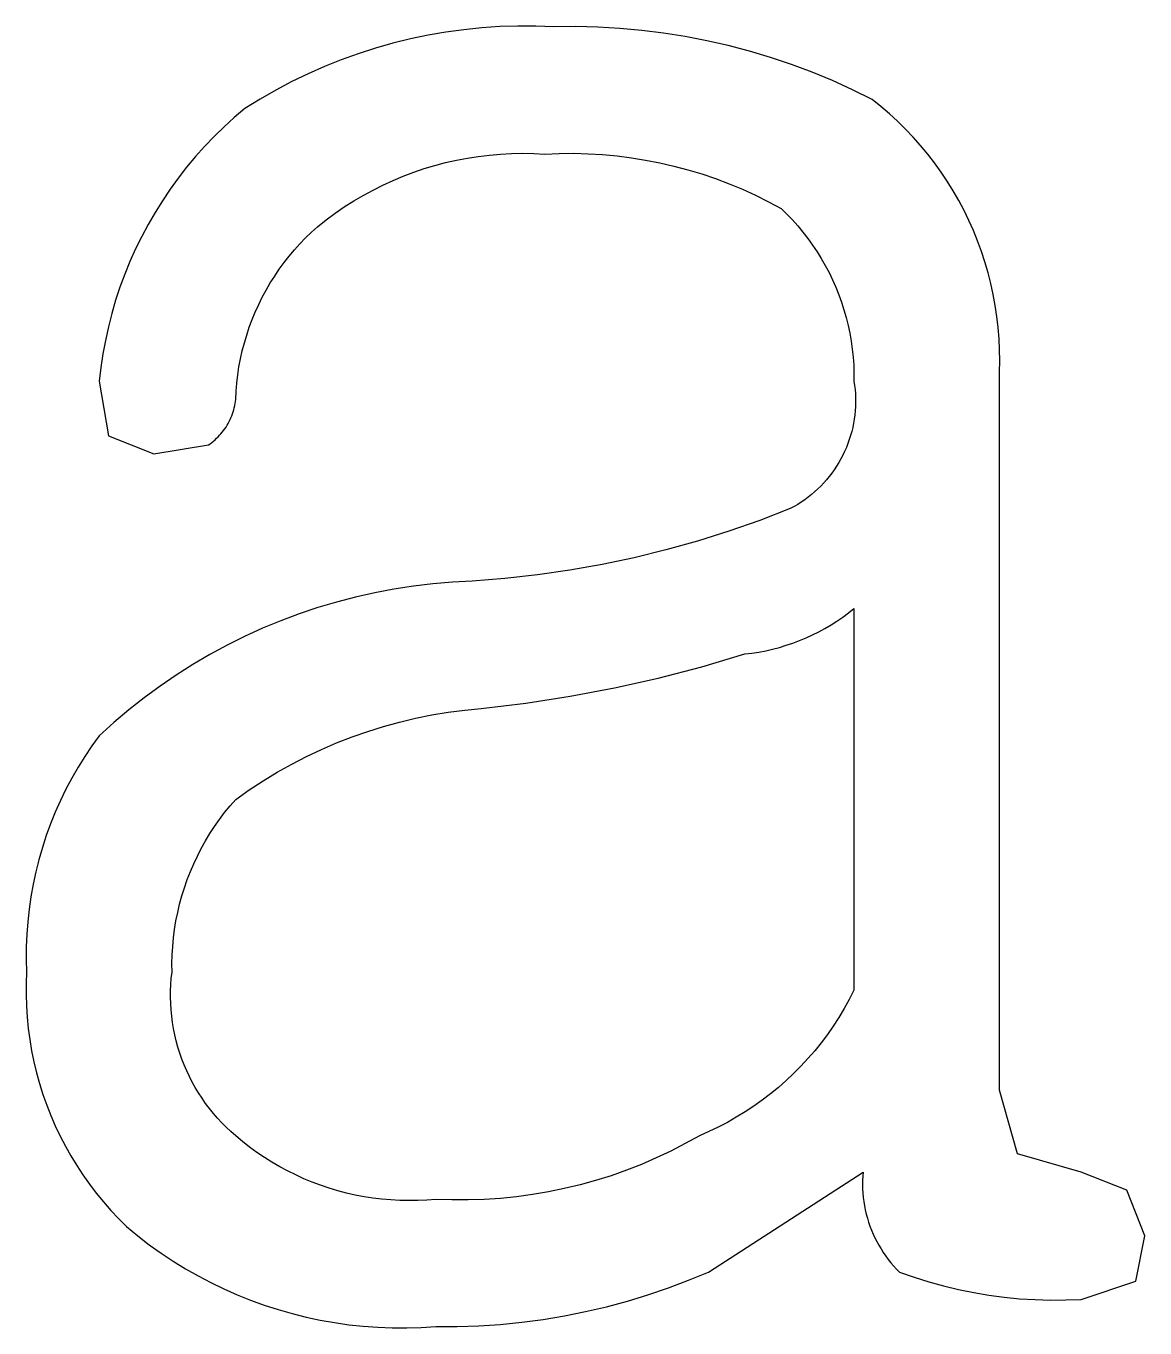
# Model space of a CAD drawing. Header units: millimetres. Extents: x 3033 to 5773, y 123 to 1487.
# Drawn here: x 4009.48 to 4015.82, y 246.17 to 253.56 of the extents above; entities that cross this region are included whole.
import ezdxf

# ---------------------------------------------------------------- set-up
doc = ezdxf.new("R2010")
doc.units = ezdxf.units.MM
doc.header["$MEASUREMENT"] = 0
doc.layers.add('TEX', color=70, linetype='Continuous')

msp = doc.modelspace()

# ---------------------------------------------------------------- linework, layer by layer
at = {"layer": 'TEX'}
for p, q in [((4011.8552, 253.5228), (4011.7543, 253.5053)), ((4011.9566, 253.5368), (4011.8552, 253.5228)), ((4012.0584, 253.5472), (4011.9566, 253.5368)), ((4012.1606, 253.5542), (4012.0584, 253.5472)), ((4012.2629, 253.5575), (4012.1606, 253.5542)), ((4012.3653, 253.5573), (4012.2629, 253.5575)), ((4012.4676, 253.5536), (4012.3653, 253.5573)), ((4012.5922, 253.5547), (4012.4676, 253.5536)), ((4012.7169, 253.5517), (4012.5922, 253.5547)), ((4012.8413, 253.5445), (4012.7169, 253.5517)), ((4012.9655, 253.5331), (4012.8413, 253.5445)), ((4013.0892, 253.5176), (4012.9655, 253.5331)), ((4011.5547, 253.4598), (4011.4562, 253.4319)), ((4011.6541, 253.4843), (4011.5547, 253.4598)), ((4011.7543, 253.5053), (4011.6541, 253.4843)), ((4013.2123, 253.498), (4013.0892, 253.5176)), ((4013.3347, 253.4743), (4013.2123, 253.498)), ((4013.4562, 253.4465), (4013.3347, 253.4743)), ((4011.3587, 253.4006), (4011.2624, 253.3659)), ((4011.4562, 253.4319), (4011.3587, 253.4006)), ((4013.5768, 253.4147), (4013.4562, 253.4465)), ((4013.6962, 253.3789), (4013.5768, 253.4147)), ((4013.8143, 253.3391), (4013.6962, 253.3789)), ((4011.1674, 253.3279), (4011.0737, 253.2866)), ((4011.2624, 253.3659), (4011.1674, 253.3279)), ((4013.9311, 253.2954), (4013.8143, 253.3391)), ((4010.9815, 253.2421), (4010.8909, 253.1944)), ((4011.0737, 253.2866), (4010.9815, 253.2421)), ((4014.0463, 253.2478), (4013.9311, 253.2954)), ((4014.1599, 253.1964), (4014.0463, 253.2478)), ((4010.8909, 253.1944), (4010.802, 253.1435)), ((4014.2717, 253.1412), (4014.1599, 253.1964)), ((4010.715, 253.0897), (4010.6555, 253.039)), ((4010.802, 253.1435), (4010.715, 253.0897)), ((4014.3211, 253.1016), (4014.2717, 253.1412)), ((4014.3692, 253.0604), (4014.3211, 253.1016)), ((4010.6555, 253.039), (4010.5977, 252.9863)), ((4014.4158, 253.0176), (4014.3692, 253.0604)), ((4014.4609, 252.9732), (4014.4158, 253.0176)), ((4010.5977, 252.9863), (4010.5417, 252.9317)), ((4014.5045, 252.9273), (4014.4609, 252.9732)), ((4010.4877, 252.8752), (4010.4356, 252.8168)), ((4010.5417, 252.9317), (4010.4877, 252.8752)), ((4014.5465, 252.8799), (4014.5045, 252.9273)), ((4014.5869, 252.8311), (4014.5465, 252.8799)), ((4010.4356, 252.8168), (4010.3856, 252.7568)), ((4011.8535, 252.783), (4011.9149, 252.797)), ((4011.9149, 252.797), (4011.9768, 252.8089)), ((4011.9768, 252.8089), (4012.039, 252.8186)), ((4012.039, 252.8186), (4012.1015, 252.8262)), ((4012.1015, 252.8262), (4012.1643, 252.8317)), ((4012.1643, 252.8317), (4012.2272, 252.835)), ((4012.2272, 252.835), (4012.2902, 252.8361)), ((4012.2902, 252.8361), (4012.3531, 252.8351)), ((4012.3531, 252.8351), (4012.416, 252.8319)), ((4012.416, 252.8319), (4012.498, 252.8352)), ((4012.498, 252.8352), (4012.58, 252.8358)), ((4012.58, 252.8358), (4012.6619, 252.8336)), ((4012.6619, 252.8336), (4012.7438, 252.8287)), ((4012.7438, 252.8287), (4012.8254, 252.8211)), ((4012.8254, 252.8211), (4012.9068, 252.8108)), ((4012.9068, 252.8108), (4012.9877, 252.7977)), ((4012.9877, 252.7977), (4013.0682, 252.7819)), ((4014.6256, 252.781), (4014.5869, 252.8311)), ((4010.3856, 252.7568), (4010.3376, 252.695)), ((4011.6138, 252.7063), (4011.6727, 252.7286)), ((4011.6727, 252.7286), (4011.7323, 252.7488)), ((4011.7323, 252.7488), (4011.7926, 252.7669)), ((4011.7926, 252.7669), (4011.8535, 252.783)), ((4013.0682, 252.7819), (4013.1481, 252.7635)), ((4013.1481, 252.7635), (4013.2273, 252.7424)), ((4013.2273, 252.7424), (4013.3058, 252.7187)), ((4013.3058, 252.7187), (4013.3835, 252.6923)), ((4014.6625, 252.7296), (4014.6256, 252.781)), ((4014.6977, 252.677), (4014.6625, 252.7296)), ((4010.3376, 252.695), (4010.2917, 252.6317)), ((4011.4421, 252.6276), (4011.4984, 252.6558)), ((4011.4984, 252.6558), (4011.5556, 252.682)), ((4011.5556, 252.682), (4011.6138, 252.7063)), ((4013.3835, 252.6923), (4013.4602, 252.6634)), ((4013.4602, 252.6634), (4013.5359, 252.6319)), ((4014.7311, 252.6232), (4014.6977, 252.677)), ((4010.2481, 252.5668), (4010.2067, 252.5005)), ((4010.2917, 252.6317), (4010.2481, 252.5668)), ((4011.2794, 252.5317), (4011.3325, 252.5655)), ((4011.3325, 252.5655), (4011.3867, 252.5975)), ((4011.3867, 252.5975), (4011.4421, 252.6276)), ((4013.5359, 252.6319), (4013.6106, 252.598)), ((4013.6106, 252.598), (4013.684, 252.5615)), ((4014.7627, 252.5684), (4014.7311, 252.6232)), ((4014.7923, 252.5124), (4014.7627, 252.5684)), ((4010.2067, 252.5005), (4010.1675, 252.4328)), ((4011.1767, 252.4587), (4011.2274, 252.4961)), ((4011.2274, 252.4961), (4011.2794, 252.5317)), ((4013.684, 252.5615), (4013.7562, 252.5226)), ((4013.7562, 252.5226), (4013.7888, 252.4908)), ((4013.7888, 252.4908), (4013.8202, 252.4578)), ((4014.8201, 252.4555), (4014.7923, 252.5124)), ((4010.1675, 252.4328), (4010.1307, 252.3638)), ((4011.093, 252.3884), (4011.1274, 252.4196)), ((4011.1274, 252.4196), (4011.1767, 252.4587)), ((4013.8202, 252.4578), (4013.8505, 252.4237)), ((4013.8505, 252.4237), (4013.8796, 252.3886)), ((4014.8459, 252.3977), (4014.8201, 252.4555)), ((4010.1307, 252.3638), (4010.0963, 252.2936)), ((4011.0275, 252.3225), (4011.0597, 252.356)), ((4011.0597, 252.356), (4011.093, 252.3884)), ((4013.8796, 252.3886), (4013.9074, 252.3525)), ((4013.9074, 252.3525), (4013.934, 252.3155)), ((4014.8697, 252.3391), (4014.8459, 252.3977)), ((4010.0963, 252.2936), (4010.0643, 252.2223)), ((4010.9666, 252.2524), (4010.9964, 252.288)), ((4010.9964, 252.288), (4011.0275, 252.3225)), ((4013.934, 252.3155), (4013.9593, 252.2776)), ((4013.9593, 252.2776), (4013.9833, 252.2389)), ((4014.8915, 252.2796), (4014.8697, 252.3391)), ((4014.9113, 252.2195), (4014.8915, 252.2796)), ((4010.0643, 252.2223), (4010.0348, 252.1499)), ((4010.9106, 252.1783), (4010.938, 252.2159)), ((4010.938, 252.2159), (4010.9666, 252.2524)), ((4013.9833, 252.2389), (4014.0059, 252.1993)), ((4014.0059, 252.1993), (4014.0271, 252.159)), ((4014.929, 252.1587), (4014.9113, 252.2195)), ((4010.0348, 252.1499), (4010.0077, 252.0765)), ((4010.8599, 252.1006), (4010.8846, 252.1399)), ((4010.8846, 252.1399), (4010.9106, 252.1783)), ((4014.0271, 252.159), (4014.0469, 252.118)), ((4014.9446, 252.0974), (4014.929, 252.1587)), ((4010.0077, 252.0765), (4009.9832, 252.0023)), ((4010.8145, 252.0196), (4010.8365, 252.0605)), ((4010.8365, 252.0605), (4010.8599, 252.1006)), ((4014.0469, 252.118), (4014.0653, 252.0763)), ((4014.0653, 252.0763), (4014.0823, 252.034)), ((4014.9582, 252.0355), (4014.9446, 252.0974)), ((4009.9832, 252.0023), (4009.9612, 251.9273)), ((4010.7747, 251.9357), (4010.7939, 251.978)), ((4010.7939, 251.978), (4010.8145, 252.0196)), ((4014.0823, 252.034), (4014.0978, 251.9911)), ((4014.0978, 251.9911), (4014.1118, 251.9478)), ((4014.9696, 251.9733), (4014.9582, 252.0355)), ((4014.9789, 251.9106), (4014.9696, 251.9733)), ((4009.9612, 251.9273), (4009.9418, 251.8515)), ((4010.757, 251.8927), (4010.7747, 251.9357)), ((4014.1118, 251.9478), (4014.1243, 251.904)), ((4014.1243, 251.904), (4014.1352, 251.8597)), ((4014.9861, 251.8477), (4014.9789, 251.9106)), ((4009.9418, 251.8515), (4009.9249, 251.7752)), ((4010.726, 251.8052), (4010.7408, 251.8492)), ((4010.7408, 251.8492), (4010.757, 251.8927)), ((4014.1352, 251.8597), (4014.1447, 251.8151)), ((4014.9911, 251.7846), (4014.9861, 251.8477)), ((4009.9249, 251.7752), (4009.9107, 251.6983)), ((4010.7011, 251.7158), (4010.7128, 251.7607)), ((4010.7128, 251.7607), (4010.726, 251.8052)), ((4014.1447, 251.8151), (4014.1526, 251.7703)), ((4014.1526, 251.7703), (4014.1589, 251.7251)), ((4014.994, 251.7214), (4014.9911, 251.7846)), ((4009.9107, 251.6983), (4009.8992, 251.6209)), ((4010.6909, 251.6704), (4010.7011, 251.7158)), ((4014.1589, 251.7251), (4014.1637, 251.6798)), ((4014.1637, 251.6798), (4014.1669, 251.6344)), ((4014.9948, 251.6581), (4014.994, 251.7214)), ((4009.8992, 251.6209), (4009.8903, 251.5433)), ((4010.6752, 251.5789), (4010.6823, 251.6248)), ((4010.6823, 251.6248), (4010.6909, 251.6704)), ((4014.1669, 251.6344), (4014.1685, 251.5888)), ((4014.9933, 251.5948), (4014.9948, 251.6581)), ((4009.8903, 251.5433), (4009.9418, 251.234)), ((4010.6658, 251.4865), (4010.6697, 251.5328)), ((4010.6697, 251.5328), (4010.6752, 251.5789)), ((4014.1685, 251.5888), (4014.1686, 251.5433)), ((4014.1686, 251.5433), (4014.1721, 251.5196)), ((4014.9933, 247.5226), (4014.9933, 251.5948)), ((4010.6635, 251.4402), (4010.6658, 251.4865)), ((4014.1721, 251.5196), (4014.1748, 251.4958)), ((4014.1748, 251.4958), (4014.1766, 251.4719)), ((4014.1766, 251.4719), (4014.1777, 251.4479)), ((4010.6525, 251.3815), (4010.6555, 251.3931)), ((4010.6555, 251.3931), (4010.6581, 251.4048)), ((4010.6581, 251.4048), (4010.6603, 251.4165)), ((4010.6603, 251.4165), (4010.6621, 251.4283)), ((4010.6621, 251.4283), (4010.6635, 251.4402)), ((4014.1772, 251.4), (4014.1757, 251.3761)), ((4014.1778, 251.424), (4014.1772, 251.4)), ((4014.1777, 251.4479), (4014.1778, 251.424)), ((4010.621, 251.3043), (4010.6266, 251.3148)), ((4010.6266, 251.3148), (4010.6319, 251.3256)), ((4010.6319, 251.3256), (4010.6368, 251.3365)), ((4010.6368, 251.3365), (4010.6413, 251.3475)), ((4010.6413, 251.3475), (4010.6454, 251.3587)), ((4010.6454, 251.3587), (4010.6492, 251.3701)), ((4010.6492, 251.3701), (4010.6525, 251.3815)), ((4014.1702, 251.3285), (4014.1662, 251.3049)), ((4014.1734, 251.3523), (4014.1702, 251.3285)), ((4014.1757, 251.3761), (4014.1734, 251.3523)), ((4010.5639, 251.228), (4010.5722, 251.2367)), ((4010.5722, 251.2367), (4010.5801, 251.2456)), ((4010.5801, 251.2456), (4010.5878, 251.2548)), ((4010.5878, 251.2548), (4010.5951, 251.2642)), ((4010.5951, 251.2642), (4010.6021, 251.2739)), ((4010.6021, 251.2739), (4010.6087, 251.2838)), ((4010.6087, 251.2838), (4010.615, 251.294)), ((4010.615, 251.294), (4010.621, 251.3043)), ((4014.1494, 251.2351), (4014.1421, 251.2123)), ((4014.1558, 251.2582), (4014.1494, 251.2351)), ((4014.1614, 251.2815), (4014.1558, 251.2582)), ((4014.1662, 251.3049), (4014.1614, 251.2815)), ((4009.9418, 251.234), (4010.1995, 251.1309)), ((4010.1995, 251.1309), (4010.5088, 251.1824)), ((4010.5088, 251.1824), (4010.5186, 251.1892)), ((4010.5186, 251.1892), (4010.5282, 251.1964)), ((4010.5282, 251.1964), (4010.5375, 251.2038)), ((4010.5375, 251.2038), (4010.5466, 251.2116)), ((4010.5466, 251.2116), (4010.5554, 251.2197)), ((4010.5554, 251.2197), (4010.5639, 251.228)), ((4014.1253, 251.1674), (4014.1157, 251.1455)), ((4014.1341, 251.1897), (4014.1253, 251.1674)), ((4014.1421, 251.2123), (4014.1341, 251.1897)), ((4014.0943, 251.1026), (4014.0825, 251.0818)), ((4014.1054, 251.1238), (4014.0943, 251.1026)), ((4014.1157, 251.1455), (4014.1054, 251.1238)), ((4014.0428, 251.0219), (4014.0282, 251.0029)), ((4014.0567, 251.0414), (4014.0428, 251.0219)), ((4014.0699, 251.0614), (4014.0567, 251.0414)), ((4014.0825, 251.0818), (4014.0699, 251.0614)), ((4013.9805, 250.9492), (4013.9634, 250.9324)), ((4013.997, 250.9665), (4013.9805, 250.9492)), ((4014.0129, 250.9845), (4013.997, 250.9665)), ((4014.0282, 251.0029), (4014.0129, 250.9845)), ((4013.8895, 250.8716), (4013.8697, 250.858)), ((4013.9087, 250.8858), (4013.8895, 250.8716)), ((4013.9275, 250.9007), (4013.9087, 250.8858)), ((4013.9457, 250.9162), (4013.9275, 250.9007)), ((4013.9634, 250.9324), (4013.9457, 250.9162)), ((4013.8078, 250.8216), (4013.6345, 250.7544)), ((4013.8288, 250.833), (4013.8078, 250.8216)), ((4013.8495, 250.8452), (4013.8288, 250.833)), ((4013.8697, 250.858), (4013.8495, 250.8452)), ((4013.6345, 250.7544), (4013.4591, 250.6929)), ((4013.4591, 250.6929), (4013.2819, 250.637)), ((4013.1029, 250.5868), (4012.9224, 250.5425)), ((4013.2819, 250.637), (4013.1029, 250.5868)), ((4012.7406, 250.504), (4012.5576, 250.4714)), ((4012.9224, 250.5425), (4012.7406, 250.504)), ((4012.1889, 250.424), (4012.0037, 250.4092)), ((4012.3736, 250.4447), (4012.1889, 250.424)), ((4012.5576, 250.4714), (4012.3736, 250.4447)), ((4011.5609, 250.3645), (4011.4515, 250.3438)), ((4011.6709, 250.3814), (4011.5609, 250.3645)), ((4011.7815, 250.3945), (4011.6709, 250.3814)), ((4011.8924, 250.4038), (4011.7815, 250.3945)), ((4012.0037, 250.4092), (4011.8924, 250.4038)), ((4011.2351, 250.2913), (4011.1284, 250.2594)), ((4011.3428, 250.3194), (4011.2351, 250.2913)), ((4011.4515, 250.3438), (4011.3428, 250.3194)), ((4011.0228, 250.224), (4010.9186, 250.1849)), ((4011.1284, 250.2594), (4011.0228, 250.224)), ((4014.0721, 250.1834), (4014.1051, 250.206)), ((4014.1051, 250.206), (4014.1373, 250.2298)), ((4014.1373, 250.2298), (4014.1686, 250.2546)), ((4014.1686, 250.2546), (4014.1686, 248.0897)), ((4010.8157, 250.1422), (4010.7144, 250.0961)), ((4010.9186, 250.1849), (4010.8157, 250.1422)), ((4013.9688, 250.1226), (4014.0039, 250.1417)), ((4014.0039, 250.1417), (4014.0384, 250.162)), ((4014.0384, 250.162), (4014.0721, 250.1834)), ((4010.7144, 250.0961), (4010.6147, 250.0465)), ((4013.7845, 250.0458), (4013.8224, 250.0586)), ((4013.8224, 250.0586), (4013.8598, 250.0727)), ((4013.8598, 250.0727), (4013.8967, 250.088)), ((4013.8967, 250.088), (4013.9331, 250.1047)), ((4013.9331, 250.1047), (4013.9688, 250.1226)), ((4010.5168, 249.9935), (4010.4208, 249.9371)), ((4010.6147, 250.0465), (4010.5168, 249.9935)), ((4013.3058, 249.9242), (4013.55, 249.9969)), ((4013.55, 249.9969), (4013.5897, 250.0016)), ((4013.5897, 250.0016), (4013.6293, 250.0078)), ((4013.6293, 250.0078), (4013.6685, 250.0153)), ((4013.6685, 250.0153), (4013.7075, 250.0241)), ((4013.7075, 250.0241), (4013.7462, 250.0343)), ((4013.7462, 250.0343), (4013.7845, 250.0458)), ((4010.4208, 249.9371), (4010.3267, 249.8775)), ((4013.0592, 249.8599), (4013.3058, 249.9242)), ((4010.3267, 249.8775), (4010.2348, 249.8147)), ((4012.8105, 249.804), (4013.0592, 249.8599)), ((4010.2348, 249.8147), (4010.1451, 249.7487)), ((4012.5601, 249.7566), (4012.8105, 249.804)), ((4010.1451, 249.7487), (4010.0577, 249.6797)), ((4011.9617, 249.6787), (4012.0552, 249.6876)), ((4012.0552, 249.6876), (4012.3083, 249.7178)), ((4012.3083, 249.7178), (4012.5601, 249.7566)), ((4010.0577, 249.6797), (4009.9727, 249.6078)), ((4011.5017, 249.586), (4011.5923, 249.6109)), ((4011.5923, 249.6109), (4011.6837, 249.6326)), ((4011.6837, 249.6326), (4011.7758, 249.6512)), ((4011.7758, 249.6512), (4011.8685, 249.6666)), ((4011.8685, 249.6666), (4011.9617, 249.6787)), ((4009.9727, 249.6078), (4009.8903, 249.533)), ((4011.3234, 249.5269), (4011.412, 249.558)), ((4011.412, 249.558), (4011.5017, 249.586)), ((4009.8484, 249.475), (4009.8086, 249.4156)), ((4009.8903, 249.533), (4009.8484, 249.475)), ((4011.1496, 249.4556), (4011.2359, 249.4927)), ((4011.2359, 249.4927), (4011.3234, 249.5269)), ((4009.8086, 249.4156), (4009.7708, 249.3549)), ((4010.9811, 249.3724), (4011.0646, 249.4155)), ((4011.0646, 249.4155), (4011.1496, 249.4556)), ((4009.7708, 249.3549), (4009.7351, 249.2929)), ((4010.8188, 249.2778), (4010.8991, 249.3265)), ((4010.8991, 249.3265), (4010.9811, 249.3724)), ((4009.7351, 249.2929), (4009.7016, 249.2297)), ((4010.7402, 249.2263), (4010.8188, 249.2778)), ((4009.7016, 249.2297), (4009.6703, 249.1654)), ((4010.6316, 249.1354), (4010.6635, 249.1721)), ((4010.6635, 249.1721), (4010.7402, 249.2263)), ((4009.6412, 249.1001), (4009.6144, 249.0338)), ((4009.6703, 249.1654), (4009.6412, 249.1001)), ((4010.5718, 249.0588), (4010.6011, 249.0976)), ((4010.6011, 249.0976), (4010.6316, 249.1354)), ((4009.6144, 249.0338), (4009.5899, 248.9666)), ((4010.5439, 249.019), (4010.5718, 249.0588)), ((4009.5899, 248.9666), (4009.5677, 248.8987)), ((4010.4923, 248.9367), (4010.5174, 248.9783)), ((4010.5174, 248.9783), (4010.5439, 249.019)), ((4009.5677, 248.8987), (4009.5478, 248.83)), ((4010.4465, 248.851), (4010.4687, 248.8942)), ((4010.4687, 248.8942), (4010.4923, 248.9367)), ((4009.5478, 248.83), (4009.5303, 248.7606)), ((4010.4068, 248.7623), (4010.4259, 248.807)), ((4010.4259, 248.807), (4010.4465, 248.851)), ((4009.5303, 248.7606), (4009.5153, 248.6907)), ((4010.3892, 248.717), (4010.4068, 248.7623)), ((4009.5153, 248.6907), (4009.5026, 248.6204)), ((4010.3587, 248.6247), (4010.3732, 248.6711)), ((4010.3732, 248.6711), (4010.3892, 248.717)), ((4009.5026, 248.6204), (4009.4924, 248.5496)), ((4010.3347, 248.5306), (4010.3459, 248.5779)), ((4010.3459, 248.5779), (4010.3587, 248.6247)), ((4009.4924, 248.5496), (4009.4846, 248.4785)), ((4010.3252, 248.4829), (4010.3347, 248.5306)), ((4009.4846, 248.4785), (4009.4792, 248.4072)), ((4010.311, 248.3868), (4010.3173, 248.435)), ((4010.3173, 248.435), (4010.3252, 248.4829)), ((4009.4792, 248.4072), (4009.4763, 248.3357)), ((4010.3064, 248.3384), (4010.311, 248.3868)), ((4009.4763, 248.3357), (4009.4759, 248.2642)), ((4010.3022, 248.2413), (4010.3035, 248.2899)), ((4010.3035, 248.2899), (4010.3064, 248.3384)), ((4009.4759, 248.2642), (4009.4779, 248.1928)), ((4010.3026, 248.1928), (4010.3022, 248.2413)), ((4009.4779, 248.1928), (4009.4754, 248.1288)), ((4010.296, 248.1215), (4010.2987, 248.1572)), ((4010.2987, 248.1572), (4010.3026, 248.1928)), ((4009.4754, 248.1288), (4009.4752, 248.0648)), ((4009.4752, 248.0648), (4009.4771, 248.0009)), ((4010.2943, 248.0499), (4010.2945, 248.0857)), ((4010.2945, 248.0857), (4010.296, 248.1215)), ((4014.1686, 248.0897), (4014.1419, 248.0375)), ((4009.4771, 248.0009), (4009.4813, 247.9371)), ((4010.2953, 248.0142), (4010.2943, 248.0499)), ((4010.2975, 247.9785), (4010.2953, 248.0142)), ((4014.1134, 247.9864), (4014.0832, 247.9362)), ((4014.1419, 248.0375), (4014.1134, 247.9864)), ((4009.4813, 247.9371), (4009.4876, 247.8734)), ((4010.3009, 247.9428), (4010.2975, 247.9785)), ((4010.3056, 247.9073), (4010.3009, 247.9428)), ((4014.0832, 247.9362), (4014.0514, 247.8871)), ((4009.4876, 247.8734), (4009.4961, 247.81)), ((4010.3114, 247.872), (4010.3056, 247.9073)), ((4010.3185, 247.837), (4010.3114, 247.872)), ((4014.0178, 247.8391), (4013.9826, 247.7923)), ((4014.0514, 247.8871), (4014.0178, 247.8391)), ((4009.4961, 247.81), (4009.5068, 247.7469)), ((4010.3268, 247.8022), (4010.3185, 247.837)), ((4010.3363, 247.7676), (4010.3268, 247.8022)), ((4010.3469, 247.7335), (4010.3363, 247.7676)), ((4013.9826, 247.7923), (4013.9459, 247.7467)), ((4009.5068, 247.7469), (4009.5197, 247.6842)), ((4010.3587, 247.6997), (4010.3469, 247.7335)), ((4010.3717, 247.6663), (4010.3587, 247.6997)), ((4013.9076, 247.7025), (4013.8678, 247.6595)), ((4013.9459, 247.7467), (4013.9076, 247.7025)), ((4009.5197, 247.6842), (4009.5347, 247.622)), ((4009.5347, 247.622), (4009.5518, 247.5604)), ((4010.3858, 247.6335), (4010.3717, 247.6663)), ((4010.401, 247.6011), (4010.3858, 247.6335)), ((4013.8265, 247.6179), (4013.7839, 247.5778)), ((4013.8678, 247.6595), (4013.8265, 247.6179)), ((4009.5518, 247.5604), (4009.5711, 247.4994)), ((4010.4174, 247.5692), (4010.401, 247.6011)), ((4010.4348, 247.538), (4010.4174, 247.5692)), ((4013.7839, 247.5778), (4013.7399, 247.5392)), ((4009.5711, 247.4994), (4009.5924, 247.4391)), ((4010.4533, 247.5073), (4010.4348, 247.538)), ((4010.4728, 247.4773), (4010.4533, 247.5073)), ((4010.4933, 247.448), (4010.4728, 247.4773)), ((4013.6946, 247.502), (4013.6481, 247.4665)), ((4013.7399, 247.5392), (4013.6946, 247.502)), ((4015.0964, 247.1618), (4014.9933, 247.5226)), ((4009.5924, 247.4391), (4009.6158, 247.3795)), ((4010.5149, 247.4194), (4010.4933, 247.448)), ((4010.5374, 247.3916), (4010.5149, 247.4194)), ((4013.5515, 247.4003), (4013.5016, 247.3697)), ((4013.6004, 247.4326), (4013.5515, 247.4003)), ((4013.6481, 247.4665), (4013.6004, 247.4326)), ((4009.6158, 247.3795), (4009.6412, 247.3208)), ((4010.5608, 247.3646), (4010.5374, 247.3916)), ((4010.5852, 247.3383), (4010.5608, 247.3646)), ((4010.6104, 247.313), (4010.5852, 247.3383)), ((4013.4507, 247.3408), (4013.3987, 247.3137)), ((4013.5016, 247.3697), (4013.4507, 247.3408)), ((4009.6412, 247.3208), (4009.6687, 247.263)), ((4009.6687, 247.263), (4009.6981, 247.2062)), ((4010.6365, 247.2885), (4010.6104, 247.313)), ((4010.6635, 247.2649), (4010.6365, 247.2885)), ((4010.7025, 247.2322), (4010.6635, 247.2649)), ((4013.2923, 247.2649), (4013.2123, 247.2201)), ((4013.346, 247.2884), (4013.2923, 247.2649)), ((4013.3987, 247.3137), (4013.346, 247.2884)), ((4009.6981, 247.2062), (4009.7294, 247.1504)), ((4010.7427, 247.2007), (4010.7025, 247.2322)), ((4010.7838, 247.1707), (4010.7427, 247.2007)), ((4013.1308, 247.178), (4013.0478, 247.1388)), ((4013.2123, 247.2201), (4013.1308, 247.178)), ((4009.7294, 247.1504), (4009.7626, 247.0958)), ((4010.826, 247.1421), (4010.7838, 247.1707)), ((4010.8692, 247.1149), (4010.826, 247.1421)), ((4010.9132, 247.0892), (4010.8692, 247.1149)), ((4012.9636, 247.1024), (4012.8782, 247.0689)), ((4013.0478, 247.1388), (4012.9636, 247.1024)), ((4015.4573, 247.0587), (4015.0964, 247.1618)), ((4009.7626, 247.0958), (4009.7977, 247.0423)), ((4009.7977, 247.0423), (4009.8346, 246.99)), ((4010.9581, 247.065), (4010.9132, 247.0892)), ((4011.0037, 247.0424), (4010.9581, 247.065)), ((4011.0501, 247.0213), (4011.0037, 247.0424)), ((4012.7917, 247.0383), (4012.7042, 247.0107)), ((4012.8782, 247.0689), (4012.7917, 247.0383)), ((4013.3439, 246.4917), (4014.2202, 247.0587)), ((4014.2183, 247.0348), (4014.2173, 247.0109)), ((4014.2202, 247.0587), (4014.2183, 247.0348)), ((4015.715, 246.9556), (4015.4573, 247.0587)), ((4009.8346, 246.99), (4009.8733, 246.9391)), ((4011.0972, 247.0017), (4011.0501, 247.0213)), ((4011.1449, 246.9838), (4011.0972, 247.0017)), ((4011.1933, 246.9676), (4011.1449, 246.9838)), ((4011.2421, 246.9529), (4011.1933, 246.9676)), ((4011.2914, 246.94), (4011.2421, 246.9529)), ((4012.5266, 246.9647), (4012.4368, 246.9462)), ((4012.6158, 246.9862), (4012.5266, 246.9647)), ((4012.7042, 247.0107), (4012.6158, 246.9862)), ((4014.2173, 247.0109), (4014.2171, 246.9869)), ((4014.2171, 246.9869), (4014.2177, 246.9629)), ((4014.2177, 246.9629), (4014.2191, 246.939)), ((4015.8181, 246.6979), (4015.715, 246.9556)), ((4009.8733, 246.9391), (4009.9138, 246.8895)), ((4009.9138, 246.8895), (4009.9559, 246.8413)), ((4011.3411, 246.9287), (4011.2914, 246.94)), ((4011.3912, 246.9191), (4011.3411, 246.9287)), ((4011.4415, 246.9112), (4011.3912, 246.9191)), ((4011.4921, 246.905), (4011.4415, 246.9112)), ((4011.5429, 246.9005), (4011.4921, 246.905)), ((4011.5938, 246.8978), (4011.5429, 246.9005)), ((4011.6448, 246.8968), (4011.5938, 246.8978)), ((4011.6957, 246.8975), (4011.6448, 246.8968)), ((4011.7467, 246.8999), (4011.6957, 246.8975)), ((4011.7975, 246.9041), (4011.7467, 246.8999)), ((4011.8892, 246.9007), (4011.7975, 246.9041)), ((4011.9809, 246.9005), (4011.8892, 246.9007)), ((4012.0726, 246.9034), (4011.9809, 246.9005)), ((4012.1641, 246.9094), (4012.0726, 246.9034)), ((4012.2554, 246.9185), (4012.1641, 246.9094)), ((4012.3463, 246.9308), (4012.2554, 246.9185)), ((4012.4368, 246.9462), (4012.3463, 246.9308)), ((4014.2191, 246.939), (4014.2213, 246.9151)), ((4014.2213, 246.9151), (4014.2244, 246.8913)), ((4014.2244, 246.8913), (4014.2282, 246.8676)), ((4009.9559, 246.8413), (4009.9996, 246.7946)), ((4014.2282, 246.8676), (4014.2329, 246.8441)), ((4014.2329, 246.8441), (4014.2383, 246.8208)), ((4014.2383, 246.8208), (4014.2446, 246.7976)), ((4009.9996, 246.7946), (4010.0449, 246.7495)), ((4010.0449, 246.7495), (4010.1083, 246.6972)), ((4014.2446, 246.7976), (4014.2516, 246.7747)), ((4014.2516, 246.7747), (4014.2594, 246.752)), ((4014.2594, 246.752), (4014.268, 246.7296)), ((4010.1083, 246.6972), (4010.1735, 246.6471)), ((4014.268, 246.7296), (4014.2773, 246.7075)), ((4014.2773, 246.7075), (4014.2874, 246.6858)), ((4014.2874, 246.6858), (4014.2982, 246.6644)), ((4014.2982, 246.6644), (4014.3098, 246.6434)), ((4015.7665, 246.4402), (4015.8181, 246.6979)), ((4010.1735, 246.6471), (4010.2403, 246.5993)), ((4010.2403, 246.5993), (4010.3088, 246.5538)), ((4014.3098, 246.6434), (4014.322, 246.6227)), ((4014.322, 246.6227), (4014.335, 246.6026)), ((4014.335, 246.6026), (4014.3486, 246.5828)), ((4010.3088, 246.5538), (4010.3787, 246.5106)), ((4010.3787, 246.5106), (4010.4501, 246.4699)), ((4014.3486, 246.5828), (4014.3629, 246.5636)), ((4014.3629, 246.5636), (4014.3778, 246.5448)), ((4014.3778, 246.5448), (4014.3934, 246.5266)), ((4014.3934, 246.5266), (4014.4096, 246.5089)), ((4010.4501, 246.4699), (4010.5229, 246.4317)), ((4013.1165, 246.402), (4013.2309, 246.445)), ((4013.2309, 246.445), (4013.3439, 246.4917)), ((4014.4096, 246.5089), (4014.4263, 246.4917)), ((4014.4263, 246.4917), (4014.5089, 246.4626)), ((4014.5089, 246.4626), (4014.5923, 246.4364)), ((4014.5923, 246.4364), (4014.6767, 246.4131)), ((4015.4573, 246.3371), (4015.7665, 246.4402)), ((4010.5229, 246.4317), (4010.5969, 246.3959)), ((4010.5969, 246.3959), (4010.6721, 246.3627)), ((4010.6721, 246.3627), (4010.7484, 246.3322)), ((4012.8839, 246.3272), (4013.0008, 246.3627)), ((4013.0008, 246.3627), (4013.1165, 246.402)), ((4014.6767, 246.4131), (4014.7617, 246.3927)), ((4014.7617, 246.3927), (4014.8475, 246.3753)), ((4014.8475, 246.3753), (4014.9338, 246.3608)), ((4010.7484, 246.3322), (4010.8257, 246.3042)), ((4010.8257, 246.3042), (4010.9039, 246.2789)), ((4012.6469, 246.2677), (4012.7659, 246.2955)), ((4012.7659, 246.2955), (4012.8839, 246.3272)), ((4014.9338, 246.3608), (4015.0205, 246.3494)), ((4015.0205, 246.3494), (4015.1076, 246.3409)), ((4015.1076, 246.3409), (4015.1949, 246.3354)), ((4015.1949, 246.3354), (4015.2824, 246.3329)), ((4015.2824, 246.3329), (4015.3698, 246.3335)), ((4015.3698, 246.3335), (4015.4573, 246.3371)), ((4010.9039, 246.2789), (4010.9829, 246.2563)), ((4010.9829, 246.2563), (4011.0626, 246.2364)), ((4011.0626, 246.2364), (4011.143, 246.2192)), ((4011.143, 246.2192), (4011.2239, 246.2049)), ((4012.2853, 246.2075), (4012.4065, 246.2237)), ((4012.4065, 246.2237), (4012.527, 246.2437)), ((4012.527, 246.2437), (4012.6469, 246.2677)), ((4011.2239, 246.2049), (4011.3053, 246.1932)), ((4011.3053, 246.1932), (4011.387, 246.1844)), ((4011.387, 246.1844), (4011.469, 246.1784)), ((4011.469, 246.1784), (4011.5511, 246.1752)), ((4011.5511, 246.1752), (4011.6333, 246.1748)), ((4011.6333, 246.1748), (4011.7154, 246.1772)), ((4011.7154, 246.1772), (4011.7975, 246.1824)), ((4011.7975, 246.1824), (4011.9197, 246.1828)), ((4011.9197, 246.1828), (4012.0418, 246.1871)), ((4012.0418, 246.1871), (4012.1637, 246.1953)), ((4012.1637, 246.1953), (4012.2853, 246.2075))]:
    msp.add_line(p, q, dxfattribs=at)

doc.saveas('drawing.dxf')
